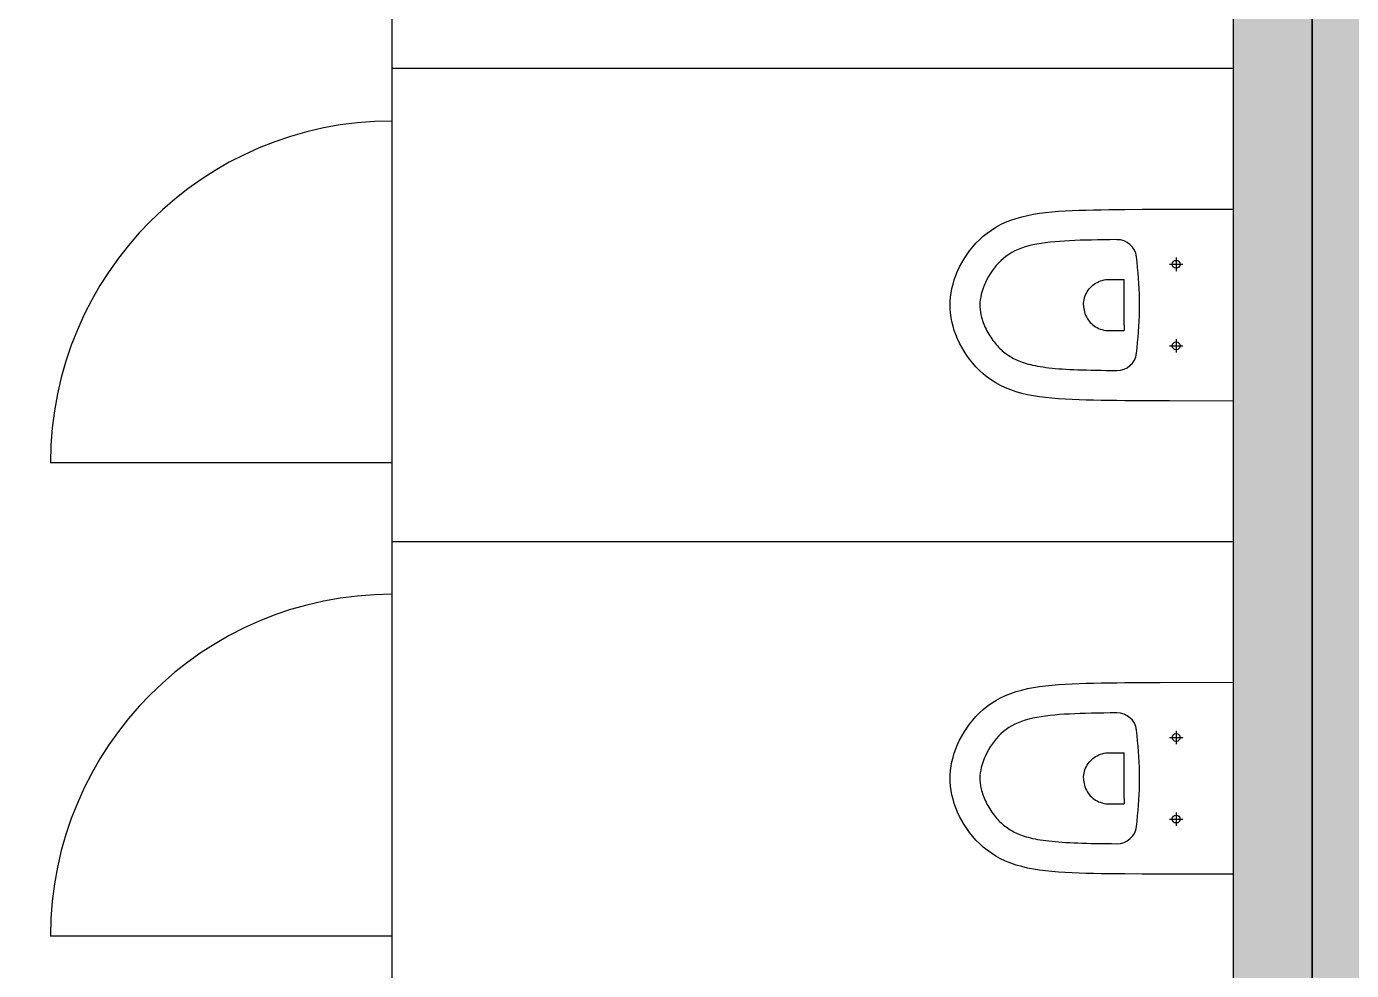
# Model space of a CAD drawing. Header units: centimetres. Extents: x -277999 to 283551, y -705288 to -693449.
# Drawn here: x 261022 to 261274.1, y -698921.9 to -698742.4 of the extents above; entities that cross this region are included whole.
import ezdxf

# ---------------------------------------------------------------- set-up
doc = ezdxf.new("R2010")
doc.units = ezdxf.units.CM
doc.layers.add('MKDU0', color=8, linetype='Continuous')

msp = doc.modelspace()

# ---------------------------------------------------------------- hatches: boundary and pattern name
at = {"layer": 'MKDU0'}
h = msp.add_hatch(dxfattribs=at)
h.set_pattern_fill('DASH')
h.paths.add_polyline_path([(261281.61, -698570.38), (261441.61, -698570.38), (261441.61, -698555.38), (261281.61, -698555.38), (261281.61, -698305.38), (261446.61, -698305.38), (261446.61, -698290.38), (261086.61, -698290.38), (261086.61, -698305.38), (261251.61, -698305.38), (261251.61, -698555.38), (261091.61, -698555.38), (261091.61, -698570.38), (261251.61, -698570.38), (261251.61, -699075.38), (261281.61, -699075.38), (261281.61, -698570.38)])

# ---------------------------------------------------------------- linework, layer by layer
at = {"layer": 'MKDU0', "color": 8}
for p, q in [((261091.61, -698750.38), (261091.61, -698660.38)), ((261251.61, -698750.38), (261091.61, -698750.38)), ((261091.61, -698840.38), (261091.61, -698750.38)), ((261251.61, -698840.38), (261091.61, -698840.38)), ((261091.61, -698930.38), (261091.61, -698840.38))]:
    msp.add_line(p, q, dxfattribs=at)
at = {"layer": 'MKDU0'}
for p, q in [((261215.88, -698777.78), (261217.09, -698777.65)), ((261217.09, -698777.65), (261218.34, -698777.55)), ((261218.34, -698777.55), (261219.61, -698777.47)), ((261219.61, -698777.47), (261220.91, -698777.4)), ((261220.91, -698777.4), (261222.24, -698777.35)), ((261222.24, -698777.35), (261223.61, -698777.31)), ((261223.61, -698777.31), (261225.01, -698777.27)), ((261225.01, -698777.27), (261226.44, -698777.25)), ((261226.44, -698777.25), (261227.91, -698777.22)), ((261227.91, -698777.22), (261229.43, -698777.21)), ((261229.43, -698777.21), (261230.98, -698777.19)), ((261230.98, -698777.19), (261234.23, -698777.17)), ((261234.23, -698777.17), (261237.67, -698777.16)), ((261237.67, -698777.16), (261251.61, -698777.13)), ((261251.61, -698813.63), (261251.61, -698777.13)), ((261206.43, -698780.57), (261207.33, -698780.08)), ((261207.33, -698780.08), (261208.27, -698779.63)), ((261208.27, -698779.63), (261209.25, -698779.24)), ((261209.25, -698779.24), (261210.27, -698778.89)), ((261210.27, -698778.89), (261211.33, -698778.59)), ((261211.33, -698778.59), (261212.42, -698778.33)), ((261212.42, -698778.33), (261213.55, -698778.11)), ((261213.55, -698778.11), (261214.7, -698777.93)), ((261214.7, -698777.93), (261215.88, -698777.78)), ((261203.3, -698782.96), (261204.01, -698782.31)), ((261204.01, -698782.31), (261204.77, -698781.69)), ((261204.77, -698781.69), (261205.58, -698781.11)), ((261205.58, -698781.11), (261206.43, -698780.57)), ((261200.89, -698785.82), (261201.43, -698785.07)), ((261201.43, -698785.07), (261202.01, -698784.34)), ((261202.01, -698784.34), (261202.64, -698783.63)), ((261202.64, -698783.63), (261203.3, -698782.96)), ((261210.06, -698785.09), (261209.47, -698785.4)), ((261210.67, -698784.81), (261210.06, -698785.09)), ((261211.32, -698784.56), (261210.67, -698784.81)), ((261212, -698784.33), (261211.32, -698784.56)), ((261212.71, -698784.13), (261212, -698784.33)), ((261213.45, -698783.95), (261212.71, -698784.13)), ((261214.22, -698783.8), (261213.45, -698783.95)), ((261215.03, -698783.66), (261214.22, -698783.8)), ((261215.87, -698783.54), (261215.03, -698783.66)), ((261216.74, -698783.44), (261215.87, -698783.54)), ((261217.64, -698783.35), (261216.74, -698783.44)), ((261218.55, -698783.27), (261217.64, -698783.35)), ((261219.49, -698783.21), (261218.55, -698783.27)), ((261220.45, -698783.16), (261219.49, -698783.21)), ((261221.42, -698783.11), (261220.45, -698783.16)), ((261222.44, -698783.07), (261221.42, -698783.11)), ((261223.5, -698783.04), (261222.44, -698783.07)), ((261224.6, -698783.01), (261223.5, -698783.04)), ((261225.74, -698782.99), (261224.6, -698783.01)), ((261226.93, -698782.97), (261225.74, -698782.99)), ((261228.16, -698782.95), (261226.93, -698782.97)), ((261229.44, -698782.94), (261228.16, -698782.95)), ((261199.53, -698788.14), (261199.94, -698787.36)), ((261199.94, -698787.36), (261200.39, -698786.58)), ((261200.39, -698786.58), (261200.89, -698785.82)), ((261206.93, -698787.39), (261206.49, -698787.87)), ((261207.39, -698786.94), (261206.93, -698787.39)), ((261207.87, -698786.51), (261207.39, -698786.94)), ((261208.38, -698786.11), (261207.87, -698786.51)), ((261208.91, -698785.74), (261208.38, -698786.11)), ((261209.47, -698785.4), (261208.91, -698785.74)), ((261233.29, -698787.23), (261233.17, -698786.21)), ((261233.39, -698788.24), (261233.29, -698787.23)), ((261239.43, -698787.63), (261241.99, -698787.63)), ((261240.71, -698786.36), (261240.71, -698788.91)), ((261198.52, -698790.57), (261198.82, -698789.75)), ((261198.82, -698789.75), (261199.15, -698788.94)), ((261199.15, -698788.94), (261199.53, -698788.14)), ((261205.01, -698789.97), (261204.71, -698790.52)), ((261205.34, -698789.42), (261205.01, -698789.97)), ((261205.69, -698788.89), (261205.34, -698789.42)), ((261206.08, -698788.38), (261205.69, -698788.89)), ((261206.49, -698787.87), (261206.08, -698788.38)), ((261233.48, -698789.26), (261233.39, -698788.24)), ((261233.56, -698790.28), (261233.48, -698789.26)), ((261197.9, -698793.04), (261198.06, -698792.22)), ((261198.06, -698792.22), (261198.27, -698791.4)), ((261198.27, -698791.4), (261198.52, -698790.57)), ((261203.8, -698792.76), (261203.65, -698793.31)), ((261203.98, -698792.2), (261203.8, -698792.76)), ((261204.19, -698791.64), (261203.98, -698792.2)), ((261204.44, -698791.08), (261204.19, -698791.64)), ((261204.71, -698790.52), (261204.44, -698791.08)), ((261223.79, -698792.86), (261223.97, -698792.58)), ((261223.97, -698792.58), (261224.17, -698792.32)), ((261224.17, -698792.32), (261224.39, -698792.07)), ((261224.39, -698792.07), (261224.62, -698791.84)), ((261224.62, -698791.84), (261224.86, -698791.62)), ((261224.86, -698791.62), (261225.12, -698791.42)), ((261225.12, -698791.42), (261225.4, -698791.24)), ((261225.4, -698791.24), (261225.69, -698791.08)), ((261225.69, -698791.08), (261225.99, -698790.93)), ((261225.99, -698790.93), (261226.31, -698790.8)), ((261226.31, -698790.8), (261226.64, -698790.7)), ((261226.64, -698790.7), (261226.99, -698790.61)), ((261226.99, -698790.61), (261227.35, -698790.55)), ((261227.35, -698790.55), (261227.73, -698790.52)), ((261227.73, -698790.52), (261228.12, -698790.51)), ((261228.12, -698790.51), (261230.84, -698790.53)), ((261230.84, -698791.54), (261230.84, -698790.53)), ((261230.85, -698791.98), (261230.84, -698791.54)), ((261230.85, -698793.71), (261230.85, -698791.98)), ((261233.62, -698791.3), (261233.56, -698790.28)), ((261233.67, -698792.32), (261233.62, -698791.3)), ((261233.71, -698793.34), (261233.67, -698792.32)), ((261197.7, -698795.38), (261197.72, -698794.7)), ((261197.72, -698794.7), (261197.78, -698793.87)), ((261197.78, -698793.87), (261197.9, -698793.04)), ((261203.4, -698794.88), (261203.39, -698795.38)), ((261203.45, -698794.37), (261203.4, -698794.88)), ((261203.54, -698793.85), (261203.45, -698794.37)), ((261203.65, -698793.31), (261203.54, -698793.85)), ((261223.09, -698795.38), (261223.1, -698795.05)), ((261223.1, -698795.05), (261223.13, -698794.72)), ((261223.13, -698794.72), (261223.19, -698794.39)), ((261223.19, -698794.39), (261223.27, -698794.07)), ((261223.27, -698794.07), (261223.37, -698793.75)), ((261223.37, -698793.75), (261223.49, -698793.44)), ((261223.49, -698793.44), (261223.63, -698793.14)), ((261223.63, -698793.14), (261223.79, -698792.86)), ((261230.85, -698795.8), (261230.85, -698793.71)), ((261233.73, -698794.36), (261233.71, -698793.34)), ((261233.73, -698795.38), (261233.73, -698794.36)), ((261197.72, -698796.07), (261197.7, -698795.38)), ((261197.78, -698796.89), (261197.72, -698796.07)), ((261197.9, -698797.72), (261197.78, -698796.89)), ((261198.06, -698798.54), (261197.9, -698797.72)), ((261203.39, -698795.38), (261203.39, -698795.61)), ((261203.39, -698795.61), (261203.4, -698795.85)), ((261203.4, -698795.85), (261203.42, -698796.1)), ((261203.42, -698796.1), (261203.45, -698796.35)), ((261203.45, -698796.35), (261203.48, -698796.61)), ((261203.48, -698796.61), (261203.53, -698796.88)), ((261203.53, -698796.88), (261203.58, -698797.16)), ((261203.58, -698797.16), (261203.65, -698797.44)), ((261203.65, -698797.44), (261203.72, -698797.73)), ((261203.72, -698797.73), (261203.81, -698798.04)), ((261223.09, -698795.38), (261223.1, -698795.71)), ((261223.1, -698795.71), (261223.13, -698796.04)), ((261223.13, -698796.04), (261223.19, -698796.37)), ((261223.19, -698796.37), (261223.27, -698796.69)), ((261223.27, -698796.69), (261223.37, -698797.01)), ((261223.37, -698797.01), (261223.49, -698797.32)), ((261223.49, -698797.32), (261223.63, -698797.61)), ((261223.63, -698797.61), (261223.79, -698797.9)), ((261230.84, -698799.23), (261230.85, -698797.48)), ((261230.85, -698797.48), (261230.85, -698795.8)), ((261233.67, -698798.45), (261233.71, -698797.42)), ((261233.71, -698797.42), (261233.73, -698796.4)), ((261233.73, -698796.4), (261233.73, -698795.38)), ((261198.27, -698799.37), (261198.06, -698798.54)), ((261198.52, -698800.19), (261198.27, -698799.37)), ((261198.82, -698801.01), (261198.52, -698800.19)), ((261203.81, -698798.04), (261203.91, -698798.35)), ((261203.91, -698798.35), (261204.02, -698798.67)), ((261204.02, -698798.67), (261204.14, -698798.99)), ((261204.14, -698798.99), (261204.27, -698799.31)), ((261204.27, -698799.31), (261204.41, -698799.63)), ((261204.41, -698799.63), (261204.56, -698799.95)), ((261204.56, -698799.95), (261204.72, -698800.27)), ((261204.72, -698800.27), (261204.89, -698800.58)), ((261223.79, -698797.9), (261223.97, -698798.18)), ((261223.97, -698798.18), (261224.17, -698798.44)), ((261224.17, -698798.44), (261224.38, -698798.69)), ((261224.38, -698798.69), (261224.61, -698798.92)), ((261224.61, -698798.92), (261224.85, -698799.13)), ((261224.85, -698799.13), (261225.11, -698799.33)), ((261225.11, -698799.33), (261225.38, -698799.51)), ((261225.38, -698799.51), (261225.67, -698799.68)), ((261225.67, -698799.68), (261225.97, -698799.83)), ((261225.97, -698799.83), (261226.28, -698799.95)), ((261226.28, -698799.95), (261226.62, -698800.06)), ((261226.62, -698800.06), (261226.97, -698800.15)), ((261226.97, -698800.15), (261227.33, -698800.21)), ((261227.33, -698800.21), (261227.71, -698800.24)), ((261227.71, -698800.24), (261228.1, -698800.25)), ((261228.1, -698800.25), (261230.84, -698800.23)), ((261230.84, -698799.23), (261230.84, -698800.23)), ((261233.56, -698800.49), (261233.62, -698799.47)), ((261233.62, -698799.47), (261233.67, -698798.45)), ((261199.15, -698801.82), (261198.82, -698801.01)), ((261199.53, -698802.62), (261199.15, -698801.82)), ((261199.94, -698803.41), (261199.53, -698802.62)), ((261204.89, -698800.58), (261205.07, -698800.9)), ((261205.07, -698800.9), (261205.25, -698801.21)), ((261205.25, -698801.21), (261205.45, -698801.51)), ((261205.45, -698801.51), (261205.65, -698801.81)), ((261205.65, -698801.81), (261205.86, -698802.1)), ((261205.86, -698802.1), (261206.07, -698802.38)), ((261206.07, -698802.38), (261206.28, -698802.65)), ((261206.28, -698802.65), (261206.5, -698802.91)), ((261233.29, -698803.54), (261233.39, -698802.52)), ((261233.39, -698802.52), (261233.49, -698801.5)), ((261233.49, -698801.5), (261233.56, -698800.49)), ((261240.71, -698801.86), (261240.71, -698804.41)), ((261200.39, -698804.18), (261199.94, -698803.41)), ((261200.89, -698804.95), (261200.39, -698804.18)), ((261201.43, -698805.7), (261200.89, -698804.95)), ((261206.5, -698802.91), (261206.73, -698803.16)), ((261206.73, -698803.16), (261206.95, -698803.4)), ((261206.95, -698803.4), (261207.18, -698803.63)), ((261207.18, -698803.63), (261207.42, -698803.85)), ((261207.42, -698803.85), (261207.65, -698804.06)), ((261207.65, -698804.06), (261207.89, -698804.27)), ((261207.89, -698804.27), (261208.13, -698804.46)), ((261208.13, -698804.46), (261208.37, -698804.64)), ((261208.37, -698804.64), (261208.61, -698804.82)), ((261208.61, -698804.82), (261208.87, -698804.99)), ((261208.87, -698804.99), (261209.12, -698805.15)), ((261209.12, -698805.15), (261209.38, -698805.31)), ((261209.38, -698805.31), (261209.65, -698805.46)), ((261233.17, -698804.55), (261233.29, -698803.54)), ((261239.43, -698803.13), (261241.99, -698803.13)), ((261202.01, -698806.43), (261201.43, -698805.7)), ((261202.64, -698807.13), (261202.01, -698806.43)), ((261203.3, -698807.81), (261202.64, -698807.13)), ((261204.01, -698808.45), (261203.3, -698807.81)), ((261209.65, -698805.46), (261209.93, -698805.61)), ((261209.93, -698805.61), (261210.21, -698805.74)), ((261210.21, -698805.74), (261210.5, -698805.88)), ((261210.5, -698805.88), (261210.8, -698806.01)), ((261210.8, -698806.01), (261211.12, -698806.13)), ((261211.12, -698806.13), (261211.45, -698806.25)), ((261211.45, -698806.25), (261211.81, -698806.37)), ((261211.81, -698806.37), (261212.18, -698806.49)), ((261212.18, -698806.49), (261212.57, -698806.6)), ((261212.57, -698806.6), (261212.99, -698806.7)), ((261212.99, -698806.7), (261213.42, -698806.81)), ((261213.42, -698806.81), (261213.88, -698806.9)), ((261213.88, -698806.9), (261214.36, -698806.99)), ((261214.36, -698806.99), (261214.86, -698807.08)), ((261214.86, -698807.08), (261215.39, -698807.16)), ((261215.39, -698807.16), (261215.93, -698807.23)), ((261215.93, -698807.23), (261216.51, -698807.3)), ((261216.51, -698807.3), (261217.1, -698807.36)), ((261217.1, -698807.36), (261217.72, -698807.42)), ((261217.72, -698807.42), (261218.37, -698807.48)), ((261218.37, -698807.48), (261219.05, -698807.52)), ((261219.05, -698807.52), (261219.75, -698807.57)), ((261219.75, -698807.57), (261220.48, -698807.61)), ((261220.48, -698807.61), (261221.24, -698807.64)), ((261221.24, -698807.64), (261222.02, -698807.68)), ((261222.02, -698807.68), (261222.84, -698807.7)), ((261222.84, -698807.7), (261223.69, -698807.73)), ((261223.69, -698807.73), (261224.57, -698807.75)), ((261224.57, -698807.75), (261225.47, -698807.77)), ((261225.47, -698807.77), (261226.42, -698807.79)), ((261226.42, -698807.79), (261227.39, -698807.8)), ((261227.39, -698807.8), (261228.4, -698807.81)), ((261228.4, -698807.81), (261229.44, -698807.82)), ((261204.77, -698809.07), (261204.01, -698808.45)), ((261205.58, -698809.65), (261204.77, -698809.07)), ((261206.43, -698810.19), (261205.58, -698809.65)), ((261207.33, -698810.68), (261206.43, -698810.19)), ((261208.27, -698811.13), (261207.33, -698810.68)), ((261209.25, -698811.53), (261208.27, -698811.13)), ((261210.27, -698811.87), (261209.25, -698811.53)), ((261211.33, -698812.18), (261210.27, -698811.87)), ((261212.42, -698812.44), (261211.33, -698812.18)), ((261213.55, -698812.65), (261212.42, -698812.44)), ((261214.7, -698812.84), (261213.55, -698812.65)), ((261215.88, -698812.99), (261214.7, -698812.84)), ((261217.09, -698813.11), (261215.88, -698812.99)), ((261218.34, -698813.21), (261217.09, -698813.11)), ((261219.61, -698813.29), (261218.34, -698813.21)), ((261220.91, -698813.36), (261219.61, -698813.29)), ((261222.24, -698813.41), (261220.91, -698813.36)), ((261223.61, -698813.46), (261222.24, -698813.41)), ((261225.01, -698813.49), (261223.61, -698813.46)), ((261226.44, -698813.52), (261225.01, -698813.49)), ((261227.91, -698813.54), (261226.44, -698813.52)), ((261229.43, -698813.56), (261227.91, -698813.54)), ((261230.98, -698813.57), (261229.43, -698813.56)), ((261234.23, -698813.59), (261230.98, -698813.57)), ((261239.47, -698813.61), (261234.23, -698813.59)), ((261251.61, -698813.63), (261239.47, -698813.61)), ((261211.33, -698868.59), (261212.42, -698868.33)), ((261212.42, -698868.33), (261213.55, -698868.11)), ((261213.55, -698868.11), (261214.7, -698867.93)), ((261214.7, -698867.93), (261215.88, -698867.78)), ((261215.88, -698867.78), (261217.09, -698867.65)), ((261217.09, -698867.65), (261218.34, -698867.55)), ((261218.34, -698867.55), (261219.61, -698867.47)), ((261219.61, -698867.47), (261220.91, -698867.4)), ((261220.91, -698867.4), (261222.24, -698867.35)), ((261222.24, -698867.35), (261223.61, -698867.31)), ((261223.61, -698867.31), (261225.01, -698867.27)), ((261225.01, -698867.27), (261226.44, -698867.25)), ((261226.44, -698867.25), (261227.91, -698867.22)), ((261227.91, -698867.22), (261229.43, -698867.21)), ((261229.43, -698867.21), (261230.98, -698867.19)), ((261230.98, -698867.19), (261234.23, -698867.17)), ((261234.23, -698867.17), (261237.67, -698867.16)), ((261237.67, -698867.16), (261251.61, -698867.13)), ((261251.61, -698903.63), (261251.61, -698867.13)), ((261205.58, -698871.11), (261206.43, -698870.57)), ((261206.43, -698870.57), (261207.33, -698870.08)), ((261207.33, -698870.08), (261208.27, -698869.63)), ((261208.27, -698869.63), (261209.25, -698869.24)), ((261209.25, -698869.24), (261210.27, -698868.89)), ((261210.27, -698868.89), (261211.33, -698868.59)), ((261202.64, -698873.63), (261203.3, -698872.96)), ((261203.3, -698872.96), (261204.01, -698872.31)), ((261204.01, -698872.31), (261204.77, -698871.69)), ((261204.77, -698871.69), (261205.58, -698871.11)), ((261217.64, -698873.35), (261216.74, -698873.44)), ((261218.55, -698873.27), (261217.64, -698873.35)), ((261219.49, -698873.21), (261218.55, -698873.27)), ((261220.45, -698873.16), (261219.49, -698873.21)), ((261221.42, -698873.11), (261220.45, -698873.16)), ((261222.44, -698873.07), (261221.42, -698873.11)), ((261223.5, -698873.04), (261222.44, -698873.07)), ((261224.6, -698873.01), (261223.5, -698873.04)), ((261225.74, -698872.99), (261224.6, -698873.01)), ((261226.93, -698872.97), (261225.74, -698872.99)), ((261228.16, -698872.95), (261226.93, -698872.97)), ((261229.44, -698872.94), (261228.16, -698872.95)), ((261200.39, -698876.58), (261200.89, -698875.82)), ((261200.89, -698875.82), (261201.43, -698875.07)), ((261201.43, -698875.07), (261202.01, -698874.34)), ((261202.01, -698874.34), (261202.64, -698873.63)), ((261208.91, -698875.74), (261208.38, -698876.11)), ((261209.47, -698875.4), (261208.91, -698875.74)), ((261210.06, -698875.09), (261209.47, -698875.4)), ((261210.67, -698874.81), (261210.06, -698875.09)), ((261211.32, -698874.56), (261210.67, -698874.81)), ((261212, -698874.33), (261211.32, -698874.56)), ((261212.71, -698874.13), (261212, -698874.33)), ((261213.45, -698873.95), (261212.71, -698874.13)), ((261214.22, -698873.8), (261213.45, -698873.95)), ((261215.03, -698873.66), (261214.22, -698873.8)), ((261215.87, -698873.54), (261215.03, -698873.66)), ((261216.74, -698873.44), (261215.87, -698873.54)), ((261199.15, -698878.94), (261199.53, -698878.14)), ((261199.53, -698878.14), (261199.94, -698877.36)), ((261199.94, -698877.36), (261200.39, -698876.58)), ((261206.08, -698878.38), (261205.69, -698878.89)), ((261206.49, -698877.87), (261206.08, -698878.38)), ((261206.93, -698877.39), (261206.49, -698877.87)), ((261207.39, -698876.94), (261206.93, -698877.39)), ((261207.87, -698876.51), (261207.39, -698876.94)), ((261208.38, -698876.11), (261207.87, -698876.51)), ((261233.29, -698877.23), (261233.17, -698876.21)), ((261233.39, -698878.24), (261233.29, -698877.23)), ((261233.48, -698879.26), (261233.39, -698878.24)), ((261239.43, -698877.63), (261241.99, -698877.63)), ((261240.71, -698876.36), (261240.71, -698878.91)), ((261198.27, -698881.4), (261198.52, -698880.57)), ((261198.52, -698880.57), (261198.82, -698879.75)), ((261198.82, -698879.75), (261199.15, -698878.94)), ((261204.71, -698880.52), (261204.44, -698881.08)), ((261205.01, -698879.97), (261204.71, -698880.52)), ((261205.34, -698879.42), (261205.01, -698879.97)), ((261205.69, -698878.89), (261205.34, -698879.42)), ((261225.69, -698881.08), (261225.99, -698880.93)), ((261225.99, -698880.93), (261226.31, -698880.8)), ((261226.31, -698880.8), (261226.64, -698880.7)), ((261226.64, -698880.7), (261226.99, -698880.61)), ((261226.99, -698880.61), (261227.35, -698880.55)), ((261227.35, -698880.55), (261227.73, -698880.52)), ((261227.73, -698880.52), (261228.12, -698880.51)), ((261228.12, -698880.51), (261230.84, -698880.53)), ((261230.84, -698881.54), (261230.84, -698880.53)), ((261233.56, -698880.28), (261233.48, -698879.26)), ((261233.62, -698881.3), (261233.56, -698880.28)), ((261197.78, -698883.87), (261197.9, -698883.04)), ((261197.9, -698883.04), (261198.06, -698882.22)), ((261198.06, -698882.22), (261198.27, -698881.4)), ((261203.65, -698883.31), (261203.54, -698883.85)), ((261203.8, -698882.76), (261203.65, -698883.31)), ((261203.98, -698882.2), (261203.8, -698882.76)), ((261204.19, -698881.64), (261203.98, -698882.2)), ((261204.44, -698881.08), (261204.19, -698881.64)), ((261223.37, -698883.75), (261223.49, -698883.44)), ((261223.49, -698883.44), (261223.63, -698883.14)), ((261223.63, -698883.14), (261223.79, -698882.86)), ((261223.79, -698882.86), (261223.97, -698882.58)), ((261223.97, -698882.58), (261224.17, -698882.32)), ((261224.17, -698882.32), (261224.39, -698882.07)), ((261224.39, -698882.07), (261224.62, -698881.84)), ((261224.62, -698881.84), (261224.86, -698881.62)), ((261224.86, -698881.62), (261225.12, -698881.42)), ((261225.12, -698881.42), (261225.4, -698881.24)), ((261225.4, -698881.24), (261225.69, -698881.08)), ((261230.85, -698881.98), (261230.84, -698881.54)), ((261230.85, -698883.71), (261230.85, -698881.98)), ((261233.67, -698882.32), (261233.62, -698881.3)), ((261233.71, -698883.34), (261233.67, -698882.32)), ((261233.73, -698884.36), (261233.71, -698883.34)), ((261197.7, -698885.38), (261197.72, -698884.7)), ((261197.72, -698886.07), (261197.7, -698885.38)), ((261197.72, -698884.7), (261197.78, -698883.87)), ((261203.4, -698884.88), (261203.39, -698885.38)), ((261203.39, -698885.38), (261203.39, -698885.61)), ((261203.39, -698885.61), (261203.4, -698885.85)), ((261203.45, -698884.37), (261203.4, -698884.88)), ((261203.4, -698885.85), (261203.42, -698886.1)), ((261203.54, -698883.85), (261203.45, -698884.37)), ((261223.09, -698885.38), (261223.1, -698885.05)), ((261223.09, -698885.38), (261223.1, -698885.71)), ((261223.1, -698885.05), (261223.13, -698884.72)), ((261223.1, -698885.71), (261223.13, -698886.04)), ((261223.13, -698884.72), (261223.19, -698884.39)), ((261223.19, -698884.39), (261223.27, -698884.07)), ((261223.27, -698884.07), (261223.37, -698883.75)), ((261230.85, -698885.8), (261230.85, -698883.71)), ((261230.85, -698887.48), (261230.85, -698885.8)), ((261233.73, -698885.38), (261233.73, -698884.36)), ((261233.73, -698886.4), (261233.73, -698885.38)), ((261197.78, -698886.89), (261197.72, -698886.07)), ((261197.9, -698887.72), (261197.78, -698886.89)), ((261198.06, -698888.54), (261197.9, -698887.72)), ((261198.27, -698889.37), (261198.06, -698888.54)), ((261203.42, -698886.1), (261203.45, -698886.35)), ((261203.45, -698886.35), (261203.48, -698886.61)), ((261203.48, -698886.61), (261203.53, -698886.88)), ((261203.53, -698886.88), (261203.58, -698887.16)), ((261203.58, -698887.16), (261203.65, -698887.44)), ((261203.65, -698887.44), (261203.72, -698887.73)), ((261203.72, -698887.73), (261203.81, -698888.04)), ((261203.81, -698888.04), (261203.91, -698888.35)), ((261203.91, -698888.35), (261204.02, -698888.67)), ((261223.13, -698886.04), (261223.19, -698886.37)), ((261223.19, -698886.37), (261223.27, -698886.69)), ((261223.27, -698886.69), (261223.37, -698887.01)), ((261223.37, -698887.01), (261223.49, -698887.32)), ((261223.49, -698887.32), (261223.63, -698887.61)), ((261223.63, -698887.61), (261223.79, -698887.9)), ((261223.79, -698887.9), (261223.97, -698888.18)), ((261223.97, -698888.18), (261224.17, -698888.44)), ((261224.17, -698888.44), (261224.38, -698888.69)), ((261230.84, -698889.23), (261230.85, -698887.48)), ((261233.62, -698889.47), (261233.67, -698888.45)), ((261233.67, -698888.45), (261233.71, -698887.42)), ((261233.71, -698887.42), (261233.73, -698886.4)), ((261198.52, -698890.19), (261198.27, -698889.37)), ((261198.82, -698891.01), (261198.52, -698890.19)), ((261199.15, -698891.82), (261198.82, -698891.01)), ((261204.02, -698888.67), (261204.14, -698888.99)), ((261204.14, -698888.99), (261204.27, -698889.31)), ((261204.27, -698889.31), (261204.41, -698889.63)), ((261204.41, -698889.63), (261204.56, -698889.95)), ((261204.56, -698889.95), (261204.72, -698890.27)), ((261204.72, -698890.27), (261204.89, -698890.58)), ((261204.89, -698890.58), (261205.07, -698890.9)), ((261205.07, -698890.9), (261205.25, -698891.21)), ((261224.38, -698888.69), (261224.61, -698888.92)), ((261224.61, -698888.92), (261224.85, -698889.13)), ((261224.85, -698889.13), (261225.11, -698889.33)), ((261225.11, -698889.33), (261225.38, -698889.51)), ((261225.38, -698889.51), (261225.67, -698889.68)), ((261225.67, -698889.68), (261225.97, -698889.83)), ((261225.97, -698889.83), (261226.28, -698889.95)), ((261226.28, -698889.95), (261226.62, -698890.06)), ((261226.62, -698890.06), (261226.97, -698890.15)), ((261226.97, -698890.15), (261227.33, -698890.21)), ((261227.33, -698890.21), (261227.71, -698890.24)), ((261227.71, -698890.24), (261228.1, -698890.25)), ((261228.1, -698890.25), (261230.84, -698890.23)), ((261230.84, -698889.23), (261230.84, -698890.23)), ((261233.49, -698891.5), (261233.56, -698890.49)), ((261233.56, -698890.49), (261233.62, -698889.47)), ((261199.53, -698892.62), (261199.15, -698891.82)), ((261199.94, -698893.41), (261199.53, -698892.62)), ((261200.39, -698894.18), (261199.94, -698893.41)), ((261205.25, -698891.21), (261205.45, -698891.51)), ((261205.45, -698891.51), (261205.65, -698891.81)), ((261205.65, -698891.81), (261205.86, -698892.1)), ((261205.86, -698892.1), (261206.07, -698892.38)), ((261206.07, -698892.38), (261206.28, -698892.65)), ((261206.28, -698892.65), (261206.5, -698892.91)), ((261206.5, -698892.91), (261206.73, -698893.16)), ((261206.73, -698893.16), (261206.95, -698893.4)), ((261206.95, -698893.4), (261207.18, -698893.63)), ((261233.17, -698894.55), (261233.29, -698893.54)), ((261233.29, -698893.54), (261233.39, -698892.52)), ((261233.39, -698892.52), (261233.49, -698891.5)), ((261239.43, -698893.13), (261241.99, -698893.13)), ((261240.71, -698891.86), (261240.71, -698894.41)), ((261200.89, -698894.95), (261200.39, -698894.18)), ((261201.43, -698895.7), (261200.89, -698894.95)), ((261202.01, -698896.43), (261201.43, -698895.7)), ((261207.18, -698893.63), (261207.42, -698893.85)), ((261207.42, -698893.85), (261207.65, -698894.06)), ((261207.65, -698894.06), (261207.89, -698894.27)), ((261207.89, -698894.27), (261208.13, -698894.46)), ((261208.13, -698894.46), (261208.37, -698894.64)), ((261208.37, -698894.64), (261208.61, -698894.82)), ((261208.61, -698894.82), (261208.87, -698894.99)), ((261208.87, -698894.99), (261209.12, -698895.15)), ((261209.12, -698895.15), (261209.38, -698895.31)), ((261209.38, -698895.31), (261209.65, -698895.46)), ((261209.65, -698895.46), (261209.93, -698895.61)), ((261209.93, -698895.61), (261210.21, -698895.74)), ((261210.21, -698895.74), (261210.5, -698895.88)), ((261210.5, -698895.88), (261210.8, -698896.01)), ((261210.8, -698896.01), (261211.12, -698896.13)), ((261202.64, -698897.13), (261202.01, -698896.43)), ((261203.3, -698897.81), (261202.64, -698897.13)), ((261204.01, -698898.45), (261203.3, -698897.81)), ((261204.77, -698899.07), (261204.01, -698898.45)), ((261211.12, -698896.13), (261211.45, -698896.25)), ((261211.45, -698896.25), (261211.81, -698896.37)), ((261211.81, -698896.37), (261212.18, -698896.49)), ((261212.18, -698896.49), (261212.57, -698896.6)), ((261212.57, -698896.6), (261212.99, -698896.7)), ((261212.99, -698896.7), (261213.42, -698896.81)), ((261213.42, -698896.81), (261213.88, -698896.9)), ((261213.88, -698896.9), (261214.36, -698896.99)), ((261214.36, -698896.99), (261214.86, -698897.08)), ((261214.86, -698897.08), (261215.39, -698897.16)), ((261215.39, -698897.16), (261215.93, -698897.23)), ((261215.93, -698897.23), (261216.51, -698897.3)), ((261216.51, -698897.3), (261217.1, -698897.36)), ((261217.1, -698897.36), (261217.72, -698897.42)), ((261217.72, -698897.42), (261218.37, -698897.48)), ((261218.37, -698897.48), (261219.05, -698897.52)), ((261219.05, -698897.52), (261219.75, -698897.57)), ((261219.75, -698897.57), (261220.48, -698897.61)), ((261220.48, -698897.61), (261221.24, -698897.64)), ((261221.24, -698897.64), (261222.02, -698897.68)), ((261222.02, -698897.68), (261222.84, -698897.7)), ((261222.84, -698897.7), (261223.69, -698897.73)), ((261223.69, -698897.73), (261224.57, -698897.75)), ((261224.57, -698897.75), (261225.47, -698897.77)), ((261225.47, -698897.77), (261226.42, -698897.79)), ((261226.42, -698897.79), (261227.39, -698897.8)), ((261227.39, -698897.8), (261228.4, -698897.81)), ((261228.4, -698897.81), (261229.44, -698897.82)), ((261205.58, -698899.65), (261204.77, -698899.07)), ((261206.43, -698900.19), (261205.58, -698899.65)), ((261207.33, -698900.68), (261206.43, -698900.19)), ((261208.27, -698901.13), (261207.33, -698900.68)), ((261209.25, -698901.53), (261208.27, -698901.13)), ((261210.27, -698901.87), (261209.25, -698901.53)), ((261211.33, -698902.18), (261210.27, -698901.87)), ((261212.42, -698902.44), (261211.33, -698902.18)), ((261213.55, -698902.65), (261212.42, -698902.44)), ((261214.7, -698902.84), (261213.55, -698902.65)), ((261215.88, -698902.99), (261214.7, -698902.84)), ((261217.09, -698903.11), (261215.88, -698902.99)), ((261218.34, -698903.21), (261217.09, -698903.11)), ((261219.61, -698903.29), (261218.34, -698903.21)), ((261220.91, -698903.36), (261219.61, -698903.29)), ((261222.24, -698903.41), (261220.91, -698903.36)), ((261223.61, -698903.46), (261222.24, -698903.41)), ((261225.01, -698903.49), (261223.61, -698903.46)), ((261226.44, -698903.52), (261225.01, -698903.49)), ((261227.91, -698903.54), (261226.44, -698903.52)), ((261229.43, -698903.56), (261227.91, -698903.54)), ((261230.98, -698903.57), (261229.43, -698903.56)), ((261234.23, -698903.59), (261230.98, -698903.57)), ((261239.47, -698903.61), (261234.23, -698903.59)), ((261251.61, -698903.63), (261239.47, -698903.61))]:
    msp.add_line(p, q, dxfattribs=at)
at = {"layer": 'MKDU0', "color": 8}
for points in [[(260814.11, -698297.88), (261266.61, -698297.88), (261266.61, -699075.38), (260814.11, -699075.38)], [(261719.11, -699082.88), (261266.61, -699082.88), (261266.61, -698297.88), (261719.11, -698297.88)]]:
    msp.add_lwpolyline(points, close=True, dxfattribs=at)
for points in [[(261251.61, -699075.38), (261251.61, -698570.38)], [(261091.61, -698825.38), (261026.61, -698825.38)], [(261091.61, -698915.38), (261026.61, -698915.38)]]:
    msp.add_lwpolyline(points, dxfattribs=at)
at = {"layer": 'MKDU0'}
for centre in [(261240.71, -698787.63), (261240.71, -698803.13), (261240.71, -698877.63), (261240.71, -698893.13)]:
    msp.add_circle(centre, 0.75, dxfattribs=at)
at = {"layer": 'MKDU0', "color": 8}
for centre in [(261091.61, -698825.38), (261091.61, -698915.38)]:
    msp.add_arc(centre, 65, 90, 180, dxfattribs=at)
at = {"layer": 'MKDU0'}
for centre, start, end in [((261229.48, -698786.67), 7.0095, 90.5028), ((261229.48, -698804.1), -90.4979, -7.0102), ((261229.48, -698876.67), 7.0095, 90.5028), ((261229.48, -698894.1), -90.4979, -7.0102)]:
    msp.add_arc(centre, 3.72, start, end, dxfattribs=at)

doc.saveas('drawing.dxf')
